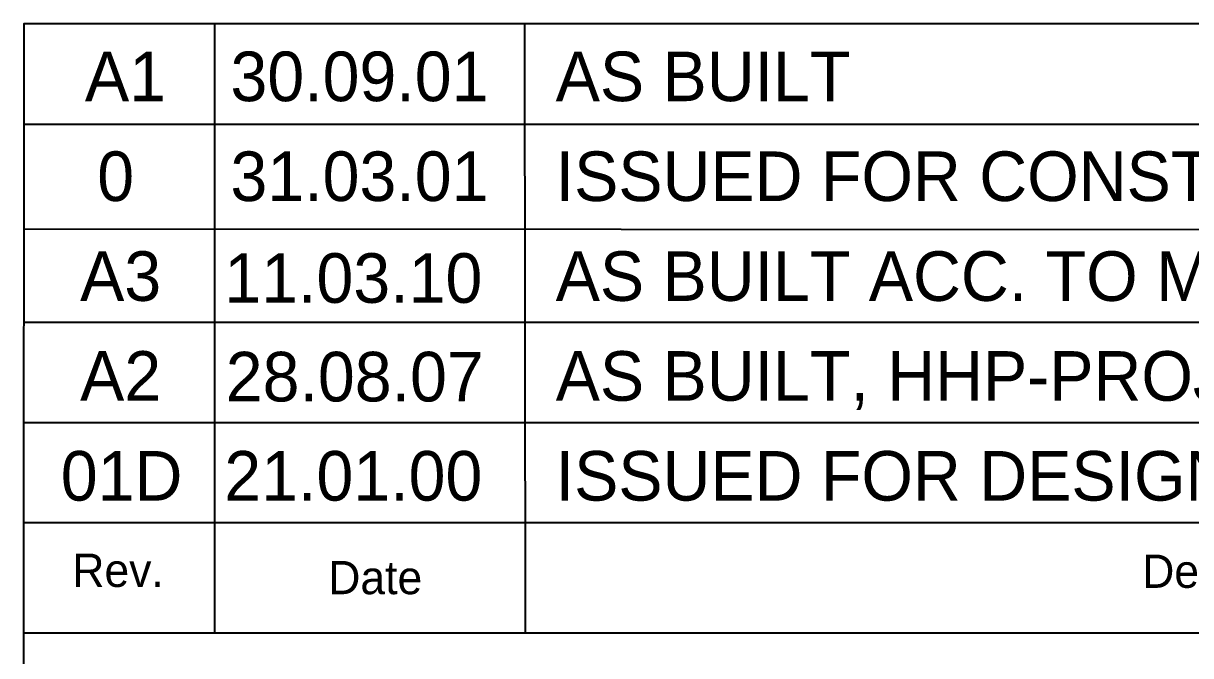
# Model space of a CAD drawing. Extents: x 0 to 841, y 0 to 594.
# Drawn here: x 648.8 to 719.4, y 119.1 to 157.4 of the extents above; entities that cross this region are included whole.
import ezdxf

# ---------------------------------------------------------------- set-up
doc = ezdxf.new("R2010")
doc.units = 0
doc.layers.add('01-LIN-025-A', color=7, linetype='Continuous')
doc.layers.add('02-LIN-025-B', color=7, linetype='Continuous')

msp = doc.modelspace()

# ---------------------------------------------------------------- linework, layer by layer
at = {"layer": '01-LIN-025-A'}
for p, q in [((660.347, 157.367), (660.347, 120.464)), ((679.106, 157.363), (679.143, 120.469)), ((648.825, 151.274), (829.269, 151.274)), ((648.827, 144.949), (829.268, 144.852)), ((648.828, 139.29), (829.27, 139.285)), ((648.817, 133.231), (829.275, 133.231)), ((648.813, 127.167), (829.263, 127.167)), ((679.113, 120.967), (679.113, 120.967)), ((679.122, 120.947), (679.122, 120.947))]:
    msp.add_line(p, q, dxfattribs=at)
for points in [[(648.784, 84.124), (648.838, 157.37), (829.263, 157.37)], [(829.257, 120.491), (648.808, 120.475)]]:
    msp.add_lwpolyline(points, dxfattribs=at)

# ---------------------------------------------------------------- texts
for s, height, p in [('Rev.', 2.0125, (651.75, 123.28)), ('Description', 2.01251, (716.495, 123.224)), ('Date', 2.0125, (667.239, 122.84))]:
    msp.add_text(s, height=height, dxfattribs=at).set_placement(p)
at = {"layer": '02-LIN-025-B'}
for s, p in [('A1', (652.512, 152.663)), ('30.09.01', (661.317, 152.663)), ('AS BUILT', (681, 152.663)), ('0', (653.256, 146.622)), ('31.03.01', (661.317, 146.622)), ('ISSUED FOR CONSTRUCTION', (681, 146.622)), ('A3', (652.219, 140.581)), ('11.03.10', (660.945, 140.465)), ('AS BUILT ACC. TO M5: 40974118', (681, 140.581)), ('A2', (652.219, 134.541)), ('28.08.07', (661.033, 134.5)), ('AS BUILT, HHP-PROJECT', (681, 134.541)), ('01D', (651.05, 128.5)), ('21.01.00', (660.944, 128.5)), ('ISSUED FOR DESIGN', (681, 128.5))]:
    msp.add_text(s, height=3, dxfattribs=at).set_placement(p)

doc.saveas('drawing.dxf')
